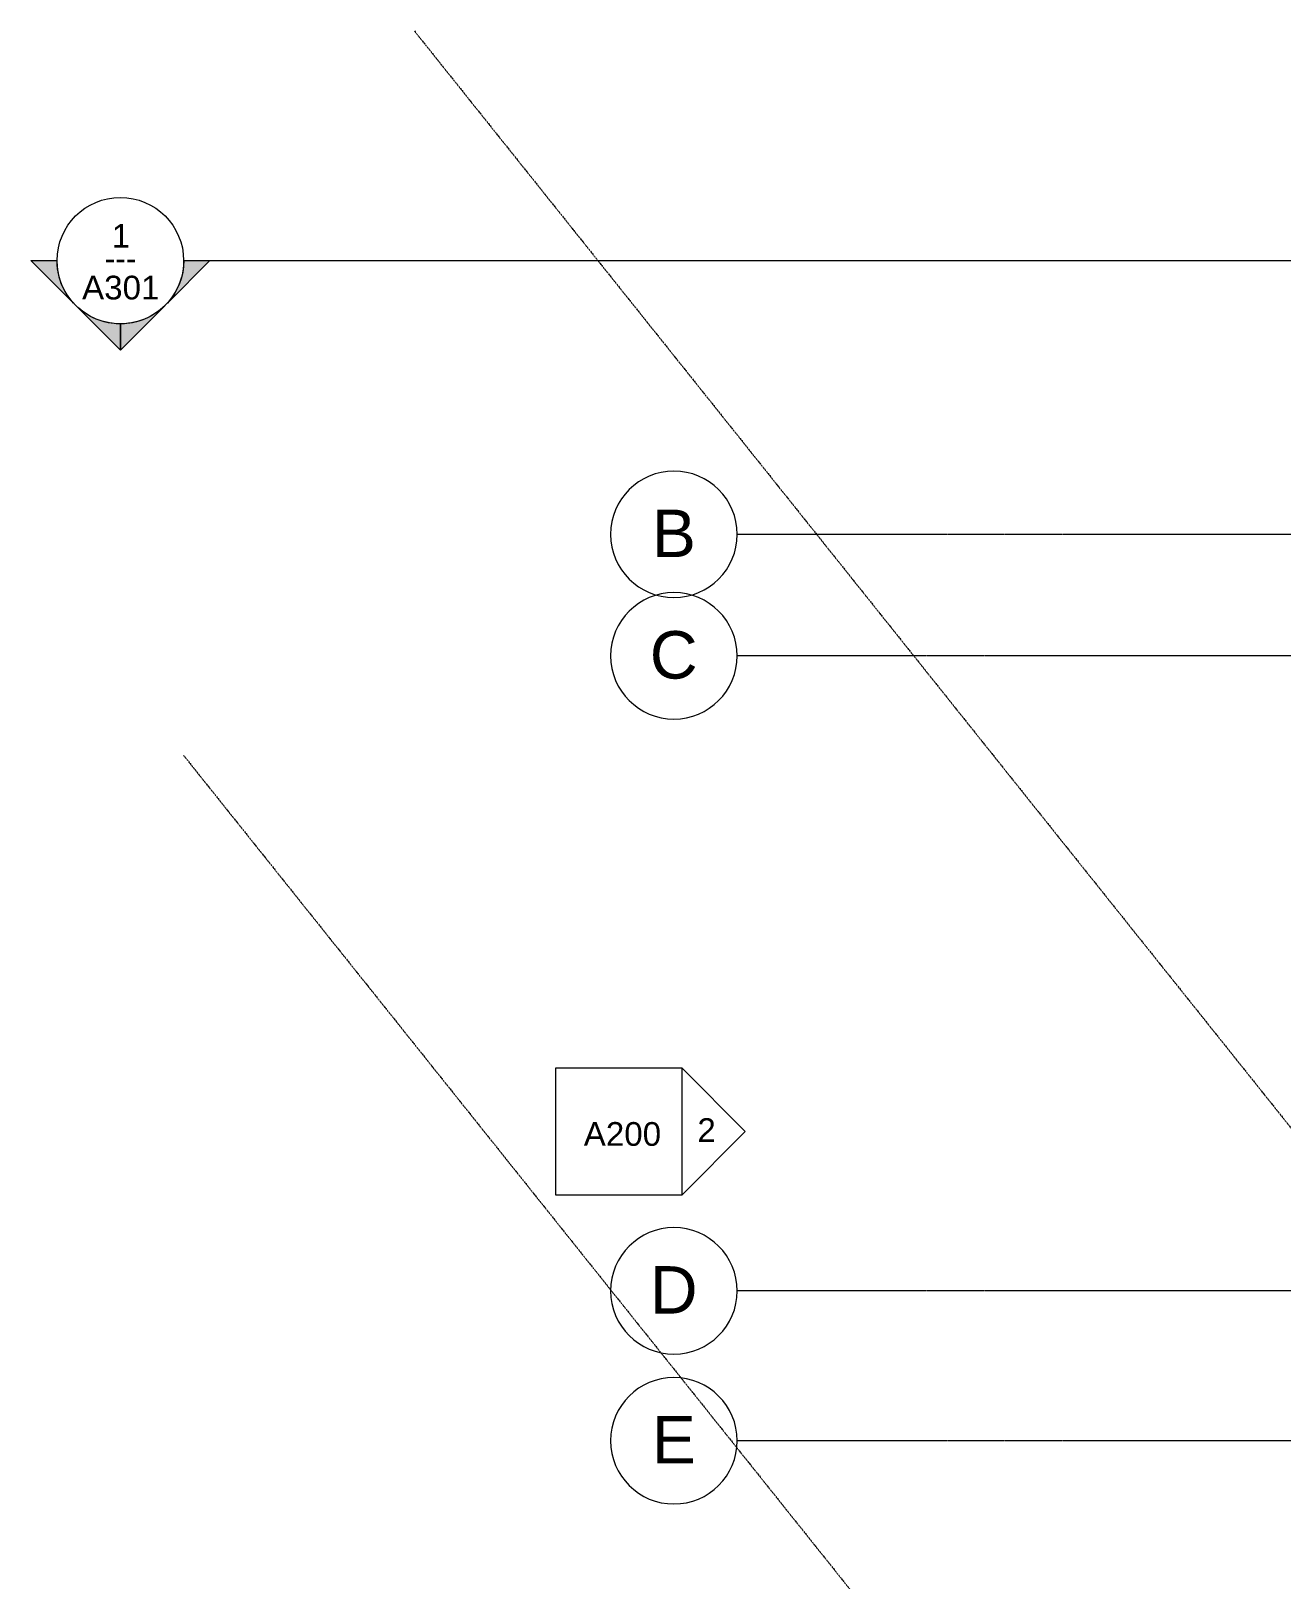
# Model space of a CAD drawing. Header units: inches. Extents: x -4182 to -1344, y 10222 to 12031.
# Drawn here: x -4182 to -3708, y 11052 to 11640 of the extents above; entities that cross this region are included whole.
import ezdxf

# ---------------------------------------------------------------- set-up
doc = ezdxf.new("R2010")
doc.units = ezdxf.units.IN
doc.header["$MEASUREMENT"] = 0
doc.linetypes.add('Double Dash 3_8_', pattern=[1, 0.375, -0.125, 0.125, -0.125, 0.125, -0.125])
doc.linetypes.add('Grid Line 1_2_', pattern=[0.875, 0.5, -0.125, 0.125, -0.125])
for name, color, linetype, lineweight in [('C-PROP-LINE', 91, 'Double Dash 3_8_', 20), ('G-ANNO-SYMB', 111, 'Continuous', 9), ('S-GRID-1', 1, 'Grid Line 1_2_', 9), ('S-GRID-IDEN', 1, 'Continuous', 9)]:
    doc.layers.add(name, color=color, linetype=linetype, lineweight=lineweight)
doc.styles.add('Arial', font='arial.ttf', dxfattribs={"height": 18})
doc.styles.add('Arial_1', font='arial.ttf', dxfattribs={"height": 9})
doc.styles.add('Century Gothic', font='ufonts.com_century-gothic.ttf', dxfattribs={"height": 9})

# ---------------------------------------------------------------- blocks, each defined once
blk = doc.blocks.new('Family - ___-1264376-STRUCTURAL SCHEMATIC  - 1ST FLOOR')
at = {"layer": 'C-PROP-LINE'}
for p, q in [((-4036.63, 11639.56), (-2946.18, 10274.36)), ((-4124.19, 11364.62), (-3246.45, 10265.73))]:
    blk.add_line(p, q, dxfattribs=at)
blk = doc.blocks.new('Grid - Grid Head - Circle-50561-STRUCTURAL SCHEMATIC  - 1ST FLOOR')
at = {"layer": 'S-GRID-IDEN'}
for start, end in [(360, 180), (180, 360)]:
    blk.add_arc((0, 0), 0.25, start, end, dxfattribs=at)
blk = doc.blocks.new('Elevation - Detail Number-151647-STRUCTURAL SCHEMATIC  - 1ST FLOOR')
at = {"layer": 'G-ANNO-SYMB'}
for p, q in [((0.25, 0.25), (-0.25, 0.25)), ((-0.25, 0.25), (-0.25, -0.25)), ((0.25, -0.25), (0.25, 0.25)), ((-0.25, -0.25), (0.25, -0.25))]:
    blk.add_line(p, q, dxfattribs=at)
blk = doc.blocks.new('Elevation - Detail Number-151370-STRUCTURAL SCHEMATIC  - 1ST FLOOR')
at = {"layer": 'G-ANNO-SYMB'}
for p, q in [((0, 0.25), (-0.25, 0)), ((0.25, 0), (0, 0.25)), ((-0.25, 0), (0.25, 0))]:
    blk.add_line(p, q, dxfattribs=at)
blk = doc.blocks.new('Section - Section Head - Filled-22785-STRUCTURAL SCHEMATIC  - 1ST FLOOR')
at = {"layer": 'G-ANNO-SYMB'}
h = blk.add_hatch(color=256, dxfattribs=at)
edge = h.paths.add_edge_path(flags=0)
edge.add_line((-0.4268, 0.1768), (-0.25, 0.3536))
edge.add_line((-0.25, 0.3536), (-0.25, 0.25))
edge.add_arc((-0.25, 0), 0.25, 90, 135)
h = blk.add_hatch(color=256, dxfattribs=at)
edge = h.paths.add_edge_path(flags=0)
edge.add_arc((-0.25, 0), 0.25, 45, 90)
edge.add_line((-0.25, 0.25), (-0.25, 0.3536))
edge.add_line((-0.25, 0.3536), (-0.0732, 0.1768))
h = blk.add_hatch(color=256, dxfattribs=at)
edge = h.paths.add_edge_path(flags=0)
edge.add_arc((-0.25, 0), 0.2503, 137.9216, 180)
edge.add_line((-0.5003, 0), (-0.6036, 0))
edge.add_line((-0.6036, 0), (-0.4358, 0.1678))
h = blk.add_hatch(color=256, dxfattribs=at)
edge = h.paths.add_edge_path(flags=0)
edge.add_line((-0.0642, 0.1678), (0.1036, 0))
edge.add_line((0.1036, 0), (0.0003, 0))
edge.add_arc((-0.25, 0), 0.2503, 0, 42.0784)
for p, q in [((-0.25, 0.3536), (-0.4268, 0.1768)), ((-0.25, 0.25), (-0.25, 0.3536)), ((-0.0732, 0.1768), (-0.25, 0.3536)), ((-0.25, 0.3536), (-0.25, 0.25)), ((-0.4358, 0.1678), (-0.6036, 0)), ((0.1036, 0), (-0.0642, 0.1678)), ((-0.6036, 0), (-0.5003, 0)), ((0.0003, 0), (0.1036, 0))]:
    blk.add_line(p, q, dxfattribs=at)
for centre, radius, start, end in [((-0.2503, 0), 0.25, 360, 180), ((-0.25, 0), 0.25, 90, 135), ((-0.25, 0), 0.25, 45, 90), ((-0.25, 0), 0.2503, 137.9216, 180), ((-0.25, 0), 0.2503, 0, 42.0784), ((-0.2503, 0), 0.25, 180, 360)]:
    blk.add_arc(centre, radius, start, end, dxfattribs=at)

msp = doc.modelspace()

# ---------------------------------------------------------------- linework, layer by layer
at = {"layer": 'G-ANNO-SYMB'}
msp.add_line((-4124.14, 11552.4), (-1352.53, 11552.4), dxfattribs=at)
at = {"layer": 'S-GRID-1'}
for p, q in [((-2971.96, 11448.52), (-3914.18, 11448.52)), ((-1362.8, 11402.4), (-3914.18, 11402.4)), ((-1362.8, 11161.4), (-3914.18, 11161.4)), ((-2971.96, 11104.52), (-3914.18, 11104.52))]:
    msp.add_line(p, q, dxfattribs=at)

# ---------------------------------------------------------------- block references
at = {"layer": 'C-PROP-LINE'}
msp.add_blockref('Family - ___-1264376-STRUCTURAL SCHEMATIC  - 1ST FLOOR', (0, 0), dxfattribs=at)
at = {"layer": 'G-ANNO-SYMB', "extrusion": (0, 0, -1), "xscale": 95.99999999999994, "yscale": 95.99999999999994, "zscale": 95.99999999999994}
for name, p, rotation in [('Section - Section Head - Filled-22785-STRUCTURAL SCHEMATIC  - 1ST FLOOR', (4124.14, 11552.4), 180), ('Elevation - Detail Number-151370-STRUCTURAL SCHEMATIC  - 1ST FLOOR', (3935.11, 11221.9), 90.00000000000001)]:
    msp.add_blockref(name, p, dxfattribs=dict(at, rotation=rotation))
at = {"layer": 'G-ANNO-SYMB', "xscale": 95.99999999999994, "yscale": 95.99999999999994, "zscale": 95.99999999999994}
msp.add_blockref('Elevation - Detail Number-151647-STRUCTURAL SCHEMATIC  - 1ST FLOOR', (-3959.11, 11221.9), dxfattribs=at)
at = {"layer": 'S-GRID-IDEN', "xscale": 95.99999999999994, "yscale": 95.99999999999994, "zscale": 95.99999999999994}
for p, rotation in [((-3938.18, 11448.52), 89.99999999999942), ((-3938.18, 11402.4), 89.9999999999996), ((-3938.18, 11161.4), 89.9999999999996), ((-3938.18, 11104.52), 89.99999999999967)]:
    msp.add_blockref('Grid - Grid Head - Circle-50561-STRUCTURAL SCHEMATIC  - 1ST FLOOR', p, dxfattribs=dict(at, rotation=rotation))

# ---------------------------------------------------------------- texts
at = {"layer": 'G-ANNO-SYMB', "char_height": 9, "attachment_point": 1}
for s, insert, width, style in [('1', (-4151.46, 11566.3), 8.484, 'Arial_1'), ('---', (-4154.11, 11557.8), 15.453, 'Century Gothic'), ('A301', (-4162.7, 11546.67), 35.754, 'Arial_1'), ('A200', (-3972.39, 11225.45), 35.754, 'Arial_1'), ('2', (-3929.28, 11226.92), 8.484, 'Arial_1')]:
    msp.add_mtext(s, dxfattribs=dict(at, insert=insert, width=width, style=style))
at = {"layer": 'S-GRID-IDEN', "char_height": 18, "attachment_point": 1, "style": 'Arial'}
for s, insert, width in [('B', (-3946.58, 11457.9), 20.301), ('C', (-3947.34, 11411.78), 22.119), ('D', (-3947.34, 11170.78), 22.119), ('E', (-3946.58, 11113.9), 20.301)]:
    msp.add_mtext(s, dxfattribs=dict(at, insert=insert, width=width))

doc.saveas('drawing.dxf')
